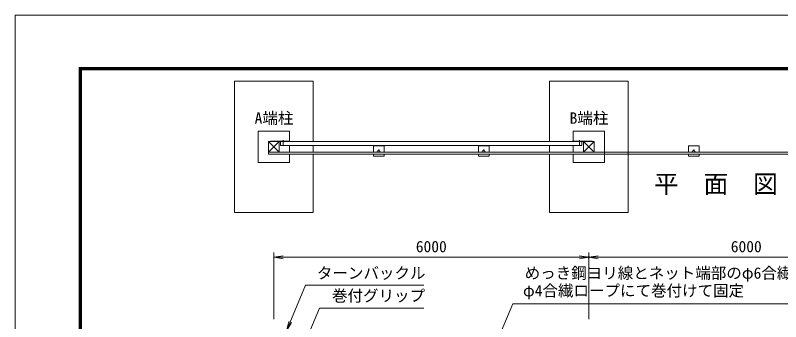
# Model space of a CAD drawing. Units: millimetres at full size. Extents: x -18900 to 18900, y -13365 to 13365.
# Drawn here: x -18900 to -4320, y 7538 to 13365 of the extents above; entities that cross this region are included whole.
import ezdxf
from ezdxf.enums import TextEntityAlignment as Align

# ---------------------------------------------------------------- set-up
doc = ezdxf.new("R2010")
doc.units = ezdxf.units.MM
doc.header["$LTSCALE"] = 50
doc.header["$PDMODE"] = 32
doc.header["$PDSIZE"] = 25
doc.linetypes.add('USER1', pattern=[50.8, 31.75, -6.35, 6.35, -6.35])
for name, color, linetype, lineweight in [('0-0_D-STR-TXT', 7, 'Continuous', 13), ('0-1_D-STR1', 1, 'Continuous', 18), ('0-2_D-BMK', 2, 'USER1', 13), ('0-3_D-STR3', 3, 'Continuous', 13), ('0-4_D-STR4', 7, 'Continuous', 18), ('0-7_D-STR-DIM', 7, 'Continuous', 13), ('0-8_0', 7, 'Continuous', 18), ('0-A_D-TTL-TXT', 7, 'Continuous', 13), ('0-C_D-TTL', 7, 'Continuous', 18)]:
    doc.layers.add(name, color=color, linetype=linetype, lineweight=lineweight)
doc.layers.add('0-9_Defpoints', color=253, linetype='Continuous')
doc.styles.add('ＭＳ ゴシック', font='')
doc.styles.get('ＭＳ ゴシック').set_extended_font_data('MS Gothic')

# ---------------------------------------------------------------- blocks, each defined once
blk = doc.blocks.new('_Open')
at = {"layer": '0-8_0'}
blk.add_line((-50, 8.33), (0, 0), dxfattribs=at)
blk.add_lwpolyline([(-50, -8.33), (0, 0), (-50, 0)], dxfattribs=at)

msp = doc.modelspace()

# ---------------------------------------------------------------- linework, layer by layer
at = {"layer": '0-0_D-STR-TXT'}
for points in [[(-11120.68, 8232.8), (-13371.42, 8232.8), (-13732.82, 7366.03)], [(-2819.6, 7875.65), (-9421.86, 7875.65), (-9646.77, 7348.02)], [(-11119.94, 7793.17), (-13106.84, 7793.17), (-13288.46, 7357.57)]]:
    msp.add_lwpolyline(points, dxfattribs=at)
at = {"layer": '0-1_D-STR1'}
for p, q in [((-14075.58, 10963.98), (-13875.58, 10763.98)), ((-13875.58, 10963.98), (-14075.58, 10763.98)), ((-13845.58, 10963.98), (-13845.58, 10888.98)), ((-13845.58, 10963.98), (-8105.58, 10963.98)), ((-8105.58, 10963.98), (-8105.58, 10888.98)), ((-8075.58, 10963.98), (-7875.58, 10763.98)), ((-7875.58, 10963.98), (-8075.58, 10763.98)), ((-13845.58, 10888.98), (-8105.58, 10888.98)), ((-11970.01, 10803.98), (-11981.15, 10803.98)), ((-11971.51, 10799.48), (-11979.31, 10799.48)), ((-9970.01, 10803.98), (-9981.15, 10803.98)), ((-9971.51, 10799.48), (-9979.31, 10799.48)), ((-5970.01, 10803.98), (-5981.15, 10803.98)), ((-5971.51, 10799.48), (-5979.31, 10799.48)), ((-14075.58, 10763.98), (-1175.58, 10763.98)), ((-14075.58, 10763.98), (-14075.58, 10723.98)), ((-14075.58, 10723.98), (-1175.58, 10723.98)), ((-12012.08, 10765.98), (-12012.08, 10763.98)), ((-11996.06, 10763.98), (-12012.08, 10763.98)), ((-12000.33, 10767.48), (-12010.58, 10767.48)), ((-11955.11, 10763.98), (-11939.08, 10763.98)), ((-11950.84, 10767.48), (-11940.58, 10767.48)), ((-11939.08, 10765.98), (-11939.08, 10763.98)), ((-11939.08, 10765.98), (-11939.08, 10763.98)), ((-10012.08, 10765.98), (-10012.08, 10763.98)), ((-9996.06, 10763.98), (-10012.08, 10763.98)), ((-10000.33, 10767.48), (-10010.58, 10767.48)), ((-9955.11, 10763.98), (-9939.08, 10763.98)), ((-9950.84, 10767.48), (-9940.58, 10767.48)), ((-9939.08, 10765.98), (-9939.08, 10763.98)), ((-9939.08, 10765.98), (-9939.08, 10763.98)), ((-6012.08, 10765.98), (-6012.08, 10763.98)), ((-5996.06, 10763.98), (-6012.08, 10763.98)), ((-6000.33, 10767.48), (-6010.58, 10767.48)), ((-5955.11, 10763.98), (-5939.08, 10763.98)), ((-5950.84, 10767.48), (-5940.58, 10767.48)), ((-5939.08, 10765.98), (-5939.08, 10763.98)), ((-5939.08, 10765.98), (-5939.08, 10763.98))]:
    msp.add_line(p, q, dxfattribs=at)
for points in [[(-14075.58, 10963.98), (-14075.58, 10763.98), (-13875.58, 10763.98), (-13875.58, 10963.98)], [(-8075.58, 10963.98), (-8075.58, 10763.98), (-7875.58, 10763.98), (-7875.58, 10963.98)]]:
    msp.add_lwpolyline(points, close=True, dxfattribs=at)
for centre, radius, start, end in [((-11907.63, 10753.13), 90.5, 146.67148, 168.8028), ((-11910.58, 10753.18), 84, 147.4916, 171.15527), ((-11981.15, 10801.48), 2.5, 90, 146.67148), ((-11979.31, 10796.98), 2.5, 90, 147.4916), ((-11971.85, 10796.98), 2.5, 32.5084, 90), ((-11970.01, 10801.48), 2.5, 33.32852, 90), ((-12040.58, 10753.18), 84, 8.84473, 32.5084), ((-12043.54, 10753.13), 90.5, 11.1972, 33.32852), ((-9907.63, 10753.13), 90.5, 146.67148, 168.8028), ((-9910.58, 10753.18), 84, 147.4916, 171.15527), ((-9981.15, 10801.48), 2.5, 90, 146.67148), ((-9979.31, 10796.98), 2.5, 90, 147.4916), ((-9971.85, 10796.98), 2.5, 32.5084, 90), ((-9970.01, 10801.48), 2.5, 33.32852, 90), ((-10040.58, 10753.18), 84, 8.84473, 32.5084), ((-10043.54, 10753.13), 90.5, 11.1972, 33.32852), ((-5907.63, 10753.13), 90.5, 146.67148, 168.8028), ((-5910.58, 10753.18), 84, 147.4916, 171.15527), ((-5981.15, 10801.48), 2.5, 90, 146.67148), ((-5979.31, 10796.98), 2.5, 90, 147.4916), ((-5971.85, 10796.98), 2.5, 32.5084, 90), ((-5970.01, 10801.48), 2.5, 33.32852, 90), ((-6040.58, 10753.18), 84, 8.84473, 32.5084), ((-6043.54, 10753.13), 90.5, 11.1972, 33.32852), ((-12010.58, 10765.98), 1.5, 90, 180), ((-12000.33, 10771.48), 4, 270, 348.8028), ((-11996.06, 10766.48), 2.5, 270, 351.15527), ((-11955.11, 10766.48), 2.5, 188.84473, 270), ((-11950.84, 10771.48), 4, 191.1972, 270), ((-11940.58, 10765.98), 1.5, 0, 90), ((-10010.58, 10765.98), 1.5, 90, 180), ((-10000.33, 10771.48), 4, 270, 348.8028), ((-9996.06, 10766.48), 2.5, 270, 351.15527), ((-9955.11, 10766.48), 2.5, 188.84473, 270), ((-9950.84, 10771.48), 4, 191.1972, 270), ((-9940.58, 10765.98), 1.5, 0, 90), ((-6010.58, 10765.98), 1.5, 90, 180), ((-6000.33, 10771.48), 4, 270, 348.8028), ((-5996.06, 10766.48), 2.5, 270, 351.15527), ((-5955.11, 10766.48), 2.5, 188.84473, 270), ((-5950.84, 10771.48), 4, 191.1972, 270), ((-5940.58, 10765.98), 1.5, 0, 90)]:
    msp.add_arc(centre, radius, start, end, dxfattribs=at)
at = {"layer": '0-2_D-BMK'}
for p, q in [((-13795.58, 10880.48), (-13795.58, 10991.48)), ((-8155.58, 10880.48), (-8155.58, 10991.48))]:
    msp.add_line(p, q, dxfattribs=at)
at = {"layer": '0-3_D-STR3'}
for p, q in [((-14038.08, 10972.98), (-13668.08, 10972.98)), ((-14038.08, 10972.98), (-14038.08, 10963.98)), ((-14038.08, 10963.98), (-13668.08, 10963.98)), ((-13668.08, 10972.98), (-13668.08, 10963.98)), ((-7913.08, 10972.98), (-8283.08, 10972.98)), ((-8283.08, 10972.98), (-8283.08, 10963.98)), ((-7913.08, 10963.98), (-8283.08, 10963.98)), ((-7913.08, 10972.98), (-7913.08, 10963.98))]:
    msp.add_line(p, q, dxfattribs=at)
at = {"layer": '0-4_D-STR4'}
for p, q in [((-13225.58, 12113.98), (-14725.58, 12113.98)), ((-13225.58, 10963.98), (-13225.58, 12113.98)), ((-8725.58, 12113.98), (-8725.58, 10963.98)), ((-13675.58, 11163.98), (-14275.58, 11163.98)), ((-13675.58, 10972.98), (-13675.58, 11163.98)), ((-8275.58, 11163.98), (-8275.58, 10972.98)), ((-13675.58, 10763.98), (-13675.58, 10888.98)), ((-13225.58, 10763.98), (-13225.58, 10888.98)), ((-8725.58, 10888.98), (-8725.58, 10763.98)), ((-8275.58, 10888.98), (-8275.58, 10763.98)), ((-12075.58, 10723.98), (-12075.58, 10683.98)), ((-10075.58, 10723.98), (-10075.58, 10683.98)), ((-8725.58, 10723.98), (-8725.58, 9613.98)), ((-8275.58, 10723.98), (-8275.58, 10563.98)), ((-6075.58, 10723.98), (-6075.58, 10683.98))]:
    msp.add_line(p, q, dxfattribs=at)
for points in [[(-14725.58, 12113.98), (-14725.58, 9613.98), (-13225.58, 9613.98), (-13225.58, 10723.98)], [(-8725.58, 9613.98), (-7225.58, 9613.98), (-7225.58, 12113.98), (-8725.58, 12113.98)], [(-14275.58, 11163.98), (-14275.58, 10563.98), (-13675.58, 10563.98), (-13675.58, 10723.98)], [(-8275.58, 10563.98), (-7675.58, 10563.98), (-7675.58, 11163.98), (-8275.58, 11163.98)], [(-11875.58, 10763.98), (-11875.58, 10883.98), (-12075.58, 10883.98), (-12075.58, 10763.98)], [(-9875.58, 10763.98), (-9875.58, 10883.98), (-10075.58, 10883.98), (-10075.58, 10763.98)], [(-5875.58, 10763.98), (-5875.58, 10883.98), (-6075.58, 10883.98), (-6075.58, 10763.98)], [(-12075.58, 10683.98), (-11875.58, 10683.98), (-11875.58, 10723.98)], [(-10075.58, 10683.98), (-9875.58, 10683.98), (-9875.58, 10723.98)], [(-6075.58, 10683.98), (-5875.58, 10683.98), (-5875.58, 10723.98)]]:
    msp.add_lwpolyline(points, dxfattribs=at)
at = {"layer": '0-7_D-STR-DIM'}
for p, q in [((-13975.58, 7587.18), (-13975.58, 8852.8)), ((-13975.58, 8762.8), (-7975.58, 8762.8)), ((-7975.58, 7587.18), (-7975.58, 8852.8)), ((-7975.58, 7587.18), (-7975.58, 8852.8)), ((-7975.58, 8762.8), (-1975.58, 8762.8))]:
    msp.add_line(p, q, dxfattribs=at)
at = {"layer": '0-9_Defpoints'}
msp.add_point((-7975.58, 8762.8), dxfattribs=at)
at = {"layer": '0-C_D-TTL', "color": 2}
msp.add_lwpolyline([(-18900, 13365), (18900, 13365), (18900, -13365), (-18900, -13365)], close=True, dxfattribs=at)
at = {"layer": '0-C_D-TTL'}
for points in [[(-17685, 12375), (17685, 12375), (17685, -12375), (-17685, -12375)], [(-17673.75, 12363.75), (17673.75, 12363.75), (17673.75, -12363.75), (-17673.75, -12363.75)], [(-17662.5, 12352.5), (17662.5, 12352.5), (17662.5, -12352.5), (-17662.5, -12352.5)], [(-17651.25, 12341.25), (17651.25, 12341.25), (17651.25, -12341.25), (-17651.25, -12341.25)], [(-17640, 12330), (17640, 12330), (17640, -12330), (-17640, -12330)]]:
    msp.add_lwpolyline(points, close=True, dxfattribs=at)

# ---------------------------------------------------------------- block references
at = {"layer": '0-0_D-STR-TXT', "xscale": 3.6, "yscale": 3.6, "rotation": 247.36628}
msp.add_blockref('_Open', (-13733.59, 7364.18), dxfattribs=at)
at = {"layer": '0-7_D-STR-DIM', "xscale": 3.6, "yscale": 3.6, "rotation": 180}
for p in [(-13975.58, 8762.8), (-7975.58, 8762.8)]:
    msp.add_blockref('_Open', p, dxfattribs=at)
at = {"layer": '0-7_D-STR-DIM', "xscale": 3.6, "yscale": 3.6}
msp.add_blockref('_Open', (-7975.58, 8762.8), dxfattribs=at)

# ---------------------------------------------------------------- texts
at = {"layer": '0-0_D-STR-TXT', "style": 'ＭＳ ゴシック'}
for s, p in [('A端柱', (-14341.07, 11237.05)), ('B端柱', (-8341.07, 11237.05)), ('めっき鋼ヨリ線とネット端部のφ6合繊ロープを', (-9196.13, 8290.1)), ('ターンバックル', (-13154.82, 8288.87)), ('巻付グリップ', (-12867.4, 7858.37)), ('φ4合繊ロープにて巻付けて固定', (-9229.25, 7954.56))]:
    msp.add_text(s, height=216.6, dxfattribs=at).set_placement(p, align=Align.BOTTOM_LEFT)
at = {"layer": '0-7_D-STR-DIM', "style": 'ＭＳ ゴシック'}
for p in [(-11270.42, 8793.16), (-5270.42, 8793.16)]:
    msp.add_text('6000', height=216.6, dxfattribs=at).set_placement(p, align=Align.BOTTOM_LEFT)
at = {"layer": '0-A_D-TTL-TXT', "style": 'ＭＳ ゴシック'}
msp.add_text('平\u3000面\u3000図', height=346.4, dxfattribs=at).set_placement((-6734.95, 9878.63), align=Align.BOTTOM_LEFT)

doc.saveas('drawing.dxf')
